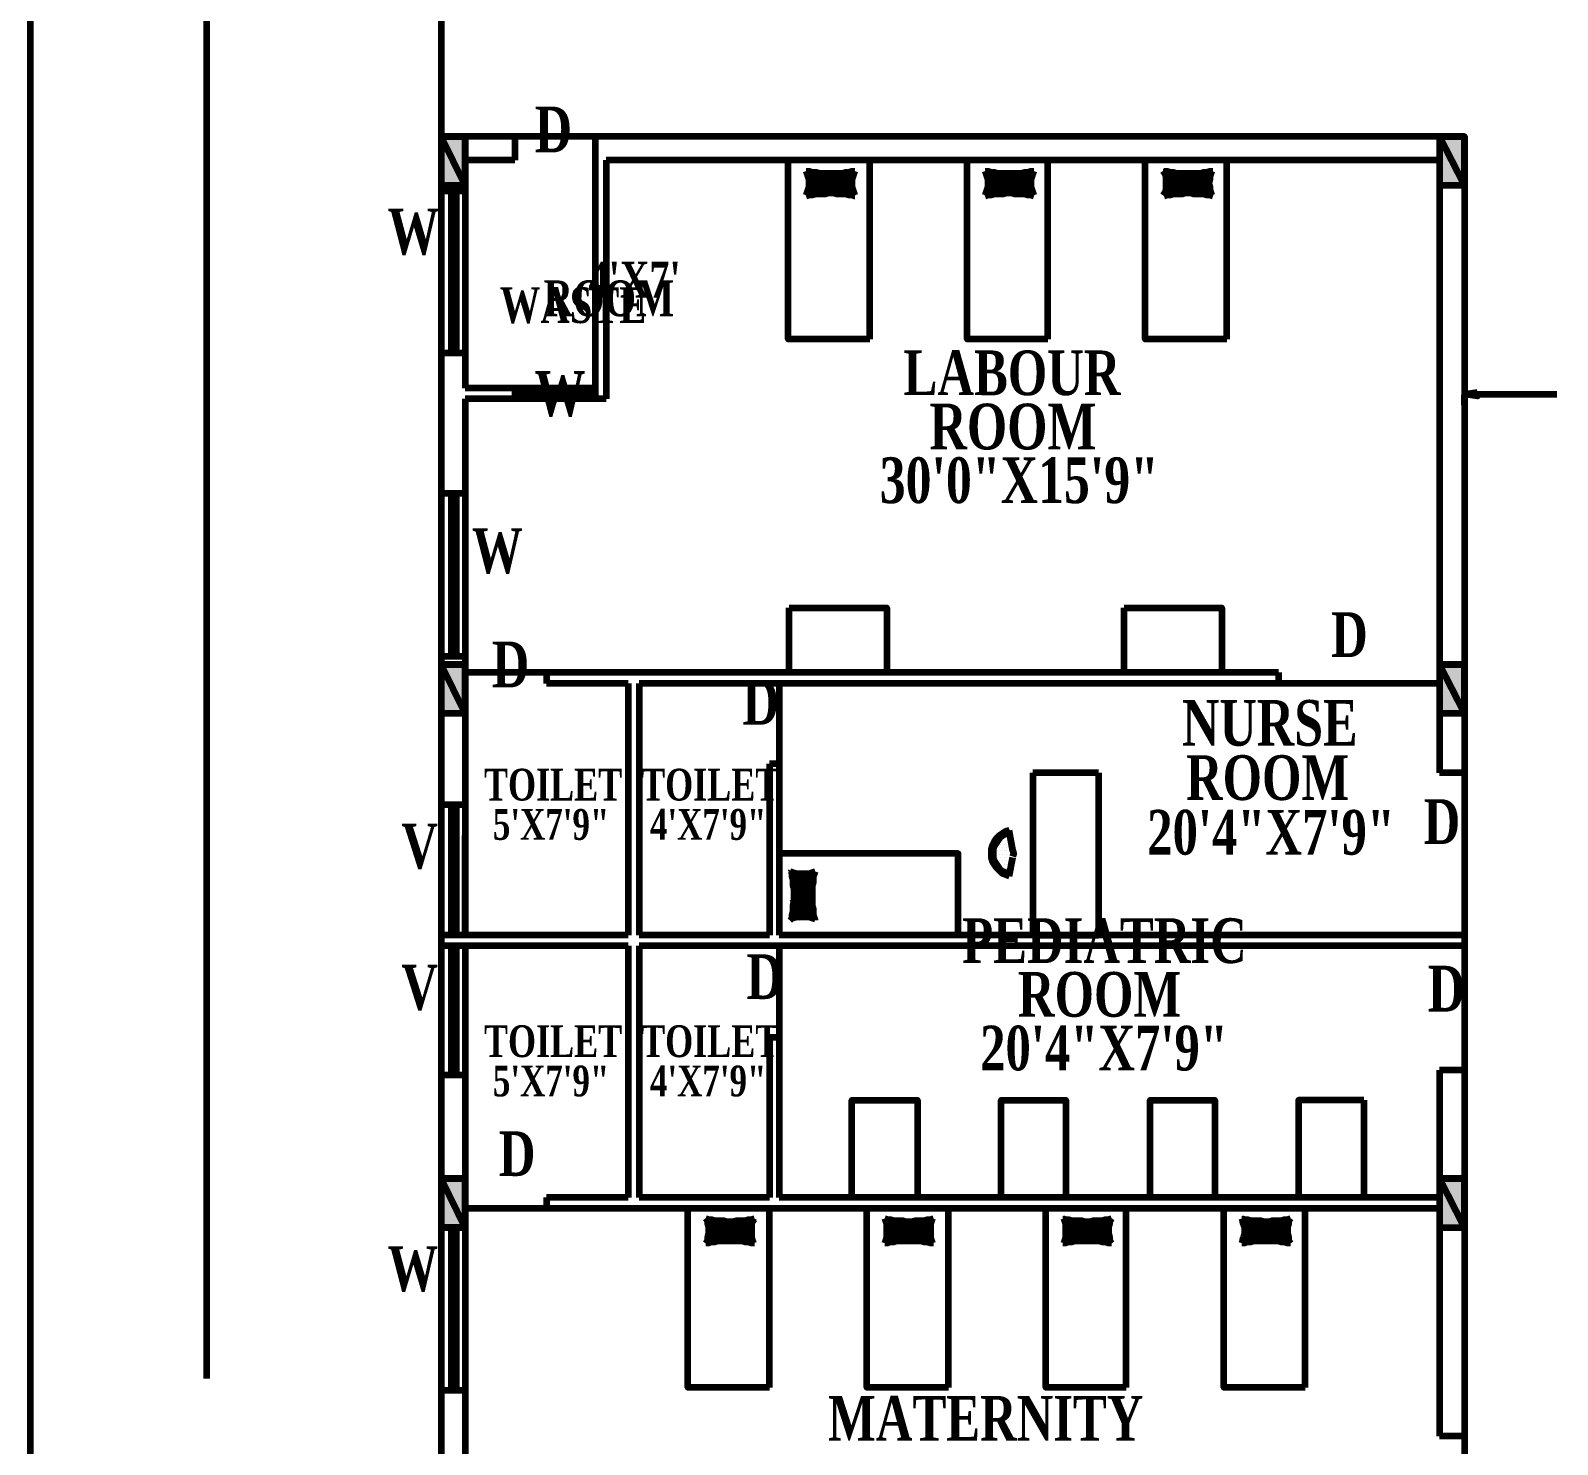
# Model space of a CAD drawing. Header units: inches. Extents: x -171 to -23, y 25 to 224.
# Drawn here: x -170.76 to -123.85, y 135.39 to 178.83 of the extents above; entities that cross this region are included whole.
import ezdxf

# ---------------------------------------------------------------- set-up
doc = ezdxf.new("R2010")
doc.units = ezdxf.units.IN
doc.header["$MEASUREMENT"] = 0
for name, color, linetype, lineweight in [('H', 7, 'CONTINUOUS', 100), ('P', 250, 'CONTINUOUS', 100), ('Text', 250, 'CONTINUOUS', 100)]:
    doc.layers.add(name, color=color, linetype=linetype, lineweight=lineweight)
doc.styles.get("Standard").update_dxf_attribs({"font": 'txt', "width": 0.75})

msp = doc.modelspace()

# ---------------------------------------------------------------- hatches: boundary and pattern name
at = {"layer": 'H', "linetype": 'Continuous'}
for color, points in [(1, [(-157.414, 174.076), (-158.147, 175.573), (-158.147, 174.076), (-157.414, 174.076), (-158.147, 175.573), (-157.414, 175.573)]), (1, [(-157.414, 174.076), (-158.147, 175.573), (-158.147, 174.076), (-157.414, 174.076), (-158.147, 175.573), (-157.414, 175.573)]), (1, [(-126.712, 174.076), (-127.476, 175.573), (-127.476, 174.076), (-126.712, 174.076), (-127.476, 175.573), (-126.712, 175.573)]), (1, [(-126.712, 174.076), (-127.476, 175.573), (-127.476, 174.076), (-126.712, 174.076), (-127.476, 175.573), (-126.712, 175.573)]), (0, [(-126.315, 167.722), (-126.315, 167.6), (-126.712, 167.661)]), (1, [(-157.414, 157.855), (-158.147, 159.352), (-158.147, 157.855), (-157.414, 157.855), (-158.147, 159.352), (-157.414, 159.352)]), (1, [(-126.712, 157.855), (-127.476, 159.352), (-127.476, 157.855), (-126.712, 157.855), (-127.476, 159.352), (-126.712, 159.352)]), (1, [(-157.414, 142.061), (-158.147, 143.558), (-158.147, 142.061), (-157.414, 142.061), (-158.147, 143.558), (-157.414, 143.558)]), (1, [(-126.712, 142.061), (-127.476, 143.558), (-127.476, 142.061), (-126.712, 142.061), (-127.476, 143.558), (-126.712, 143.558)])]:
    msp.add_hatch(color=color, dxfattribs=at).paths.add_polyline_path(points)

# ---------------------------------------------------------------- linework, layer by layer
at = {"layer": 'P', "color": 0, "linetype": 'Continuous'}
for points in [[(-34.882, 224.39), (-34.882, 24.693), (-170.763, 24.693), (-170.763, 224.39)], [(-165.356, 208.566), (-165.356, 137.418)], [(-158.147, 195.43), (-158.147, 95.169)], [(-126.712, 175.573), (-158.147, 175.573)], [(-155.886, 175.573), (-155.886, 174.84)], [(-153.412, 175.573), (-153.412, 167.844)], [(-126.712, 175.573), (-126.712, 124.098), (-126.712, 95.169)], [(-155.886, 174.84), (-157.414, 174.84)], [(-157.414, 174.84), (-157.414, 167.844)], [(-127.476, 174.84), (-153.076, 174.84)], [(-153.076, 174.84), (-153.076, 167.508)], [(-144.98, 169.341), (-147.485, 169.341), (-147.485, 174.84)], [(-144.98, 169.341), (-144.98, 174.84)], [(-139.512, 169.341), (-141.986, 169.341), (-141.986, 174.84)], [(-139.512, 169.341), (-139.512, 174.84)], [(-134.013, 169.341), (-136.518, 169.341), (-136.518, 174.84)], [(-134.013, 169.341), (-134.013, 174.84)], [(-127.476, 174.84), (-127.476, 156.022)], [(-146.935, 173.771), (-146.905, 173.862), (-146.874, 173.954), (-146.844, 174.046), (-146.844, 174.137), (-146.844, 174.229), (-146.874, 174.321), (-146.905, 174.412), (-146.935, 174.504)], [(-146.935, 174.504), (-146.844, 174.504), (-146.752, 174.473), (-146.63, 174.473), (-146.538, 174.443), (-146.447, 174.443), (-146.355, 174.443), (-146.263, 174.443), (-146.172, 174.443), (-146.08, 174.443), (-145.988, 174.443), (-145.897, 174.443), (-145.805, 174.443), (-145.713, 174.473), (-145.622, 174.473), (-145.53, 174.504), (-145.438, 174.504)], [(-146.905, 174.473), (-146.935, 174.473)], [(-146.263, 174.412), (-146.905, 173.74)], [(-146.538, 174.443), (-146.874, 174.107)], [(-146.66, 174.443), (-146.874, 174.229)], [(-146.813, 174.443), (-146.874, 174.382)], [(-146.416, 174.412), (-146.874, 173.954)], [(-146.111, 174.412), (-146.722, 173.771)], [(-145.958, 174.412), (-146.569, 173.801)], [(-145.775, 174.443), (-146.416, 173.832)], [(-145.622, 174.443), (-146.263, 173.832)], [(-145.438, 174.473), (-146.111, 173.832)], [(-145.5, 174.29), (-145.958, 173.832)], [(-145.53, 174.107), (-145.836, 173.832)], [(-145.438, 174.504), (-145.469, 174.412), (-145.5, 174.321), (-145.53, 174.229), (-145.53, 174.137), (-145.53, 174.046), (-145.5, 173.954), (-145.469, 173.862), (-145.438, 173.771)], [(-141.437, 173.771), (-141.406, 173.862), (-141.376, 173.954), (-141.345, 174.046), (-141.345, 174.137), (-141.345, 174.229), (-141.376, 174.321), (-141.406, 174.412), (-141.437, 174.504)], [(-141.437, 174.504), (-141.345, 174.504), (-141.253, 174.473), (-141.162, 174.473), (-141.07, 174.443), (-140.978, 174.443), (-140.887, 174.443), (-140.795, 174.443), (-140.703, 174.443), (-140.612, 174.443), (-140.52, 174.443), (-140.428, 174.443), (-140.306, 174.443), (-140.215, 174.473), (-140.123, 174.473), (-140.031, 174.504), (-139.94, 174.504)], [(-141.437, 174.473), (-141.437, 174.473)], [(-140.765, 174.412), (-141.437, 173.74)], [(-141.314, 174.443), (-141.406, 174.382)], [(-141.039, 174.443), (-141.376, 174.107)], [(-141.162, 174.443), (-141.376, 174.229)], [(-140.917, 174.412), (-141.376, 173.954)], [(-140.612, 174.412), (-141.253, 173.771)], [(-140.459, 174.412), (-141.07, 173.801)], [(-140.306, 174.443), (-140.917, 173.832)], [(-140.123, 174.443), (-140.765, 173.832)], [(-139.97, 174.473), (-140.612, 173.832)], [(-140.031, 174.29), (-140.49, 173.832)], [(-140.062, 174.107), (-140.337, 173.832)], [(-139.94, 174.504), (-139.97, 174.412), (-140.001, 174.321), (-140.031, 174.229), (-140.031, 174.137), (-140.031, 174.046), (-140.001, 173.954), (-139.97, 173.862), (-139.94, 173.771)], [(-135.968, 173.771), (-135.907, 173.862), (-135.877, 173.954), (-135.877, 174.046), (-135.877, 174.137), (-135.877, 174.229), (-135.877, 174.321), (-135.907, 174.412), (-135.968, 174.504)], [(-135.938, 174.473), (-135.968, 174.473)], [(-135.938, 174.504), (-135.846, 174.504), (-135.755, 174.473), (-135.663, 174.473), (-135.571, 174.443), (-135.48, 174.443), (-135.388, 174.443), (-135.296, 174.443), (-135.205, 174.443), (-135.113, 174.443), (-135.021, 174.443), (-134.93, 174.443), (-134.808, 174.443), (-134.716, 174.473), (-134.624, 174.473), (-134.533, 174.504), (-134.441, 174.504)], [(-135.266, 174.412), (-135.938, 173.74)], [(-135.816, 174.443), (-135.907, 174.382)], [(-135.571, 174.443), (-135.877, 174.107)], [(-135.693, 174.443), (-135.877, 174.229)], [(-135.418, 174.412), (-135.877, 173.954)], [(-135.144, 174.412), (-135.755, 173.771)], [(-134.991, 174.412), (-135.571, 173.801)], [(-134.808, 174.443), (-135.418, 173.832)], [(-134.624, 174.443), (-135.266, 173.832)], [(-134.471, 174.473), (-135.113, 173.832)], [(-134.533, 174.29), (-134.991, 173.832)], [(-134.563, 174.107), (-134.869, 173.832)], [(-134.471, 174.504), (-134.502, 174.412), (-134.533, 174.321), (-134.533, 174.229), (-134.563, 174.137), (-134.533, 174.046), (-134.533, 173.954), (-134.502, 173.862), (-134.471, 173.771)], [(-157.414, 173.893), (-158.147, 173.893)], [(-157.841, 173.893), (-157.841, 168.913)], [(-157.689, 173.893), (-157.689, 168.913)], [(-157.414, 173.893), (-157.414, 173.74)], [(-145.438, 173.74), (-145.53, 173.771), (-145.622, 173.771), (-145.713, 173.801), (-145.805, 173.801), (-145.897, 173.801), (-145.988, 173.801), (-146.08, 173.832), (-146.172, 173.832), (-146.263, 173.832), (-146.355, 173.801), (-146.447, 173.801), (-146.538, 173.801), (-146.63, 173.801), (-146.752, 173.771), (-146.844, 173.771), (-146.935, 173.74)], [(-145.53, 173.985), (-145.713, 173.801)], [(-145.469, 173.862), (-145.561, 173.771)], [(-145.438, 173.74), (-145.469, 173.74)], [(-139.94, 173.74), (-140.031, 173.771), (-140.123, 173.771), (-140.215, 173.801), (-140.306, 173.801), (-140.428, 173.801), (-140.52, 173.801), (-140.612, 173.832), (-140.703, 173.832), (-140.795, 173.832), (-140.887, 173.801), (-140.978, 173.801), (-141.07, 173.801), (-141.162, 173.801), (-141.253, 173.771), (-141.345, 173.771), (-141.437, 173.74)], [(-140.031, 173.985), (-140.215, 173.801)], [(-140.001, 173.862), (-140.092, 173.771)], [(-139.97, 173.74), (-139.97, 173.74)], [(-134.441, 173.74), (-134.533, 173.771), (-134.624, 173.771), (-134.716, 173.801), (-134.808, 173.801), (-134.93, 173.801), (-135.021, 173.801), (-135.113, 173.832), (-135.205, 173.832), (-135.296, 173.832), (-135.388, 173.801), (-135.48, 173.801), (-135.571, 173.801), (-135.663, 173.801), (-135.755, 173.771), (-135.846, 173.771), (-135.938, 173.74)], [(-134.563, 173.985), (-134.716, 173.801)], [(-134.502, 173.862), (-134.594, 173.771)], [(-134.471, 173.74), (-134.471, 173.74)], [(-157.414, 168.913), (-158.147, 168.913)], [(-153.412, 167.844), (-157.414, 167.844)], [(-153.076, 167.508), (-157.414, 167.508)], [(-157.414, 167.508), (-157.414, 159.107)], [(-155.886, 167.844), (-155.886, 167.508)], [(-155.886, 167.692), (-153.412, 167.692)], [(-155.886, 167.63), (-153.412, 167.63)], [(-153.412, 167.844), (-153.412, 167.508)], [(-126.315, 167.722), (-126.315, 167.6), (-126.712, 167.661), (-126.315, 167.722)], [(-126.712, 167.325), (-126.712, 167.63)], [(-126.315, 167.661), (-123.871, 167.661)], [(-157.414, 164.606), (-158.147, 164.606)], [(-157.841, 164.606), (-157.841, 159.596)], [(-157.689, 164.606), (-157.689, 159.596)], [(-157.414, 164.606), (-157.414, 164.423)], [(-147.455, 161.093), (-144.461, 161.093), (-144.461, 159.107), (-147.455, 159.107), (-147.455, 161.093)], [(-137.16, 161.093), (-134.166, 161.093), (-134.166, 159.107), (-137.16, 159.107), (-137.16, 161.093)], [(-157.414, 159.596), (-158.147, 159.596)], [(-132.425, 159.107), (-157.414, 159.107)], [(-157.414, 159.107), (-157.414, 151.042), (-157.414, 154.097)], [(-154.909, 159.107), (-154.909, 158.771)], [(-132.425, 159.107), (-132.425, 158.771)], [(-152.404, 158.771), (-154.909, 158.771)], [(-152.404, 158.771), (-152.404, 151.042)], [(-127.476, 158.771), (-139.268, 158.771), (-147.76, 158.771), (-152.068, 158.771)], [(-152.068, 158.771), (-152.068, 151.042)], [(-147.76, 158.771), (-147.76, 151.042)], [(-147.76, 156.297), (-148.066, 156.297)], [(-148.066, 156.297), (-148.066, 151.042)], [(-139.97, 156.022), (-139.97, 151.042), (-137.954, 151.042)], [(-137.954, 156.022), (-139.97, 156.022)], [(-137.954, 156.022), (-137.954, 151.042)], [(-126.712, 156.022), (-127.476, 156.022)], [(-157.414, 155.044), (-158.147, 155.044)], [(-157.841, 155.044), (-157.841, 151.042)], [(-157.689, 155.044), (-157.689, 151.042)], [(-157.414, 155.044), (-157.414, 154.861)], [(-140.703, 154.25), (-140.826, 154.22), (-140.917, 154.158), (-141.009, 154.097), (-141.101, 154.006), (-141.162, 153.914), (-141.223, 153.792), (-141.253, 153.67), (-141.253, 153.547), (-141.253, 153.425), (-141.223, 153.303), (-141.162, 153.211), (-141.101, 153.12), (-141.009, 153.028), (-140.917, 152.936), (-140.826, 152.906), (-140.703, 152.845)], [(-140.673, 154.189), (-140.795, 154.158), (-140.887, 154.097), (-140.978, 154.036), (-141.039, 153.945), (-141.101, 153.853), (-141.162, 153.761), (-141.192, 153.67), (-141.192, 153.547), (-141.192, 153.425), (-141.162, 153.334), (-141.101, 153.242), (-141.039, 153.15), (-140.978, 153.059), (-140.887, 152.998), (-140.795, 152.967), (-140.673, 152.906)], [(-141.009, 153.945), (-141.009, 153.945)], [(-140.917, 153.945), (-140.917, 153.945)], [(-140.856, 154.036), (-140.856, 154.036)], [(-140.795, 153.945), (-140.795, 153.945)], [(-140.765, 154.036), (-140.765, 154.036)], [(-140.581, 153.639), (-140.703, 154.25)], [(-140.703, 154.158), (-140.703, 154.158)], [(-140.703, 153.945), (-140.703, 153.945)], [(-142.261, 151.042), (-142.261, 153.547), (-147.76, 153.547)], [(-141.162, 153.639), (-141.162, 153.639)], [(-141.162, 153.425), (-141.162, 153.425)], [(-141.131, 153.731), (-141.131, 153.731)], [(-141.131, 153.517), (-141.131, 153.517)], [(-141.07, 153.822), (-141.07, 153.822)], [(-141.07, 153.639), (-141.07, 153.639)], [(-141.07, 153.425), (-141.07, 153.425)], [(-141.009, 153.731), (-141.009, 153.731)], [(-141.009, 153.517), (-141.009, 153.517)], [(-140.978, 153.822), (-140.978, 153.822)], [(-140.978, 153.639), (-140.978, 153.639)], [(-140.978, 153.425), (-140.978, 153.425)], [(-140.917, 153.731), (-140.917, 153.731)], [(-140.917, 153.517), (-140.917, 153.517)], [(-140.856, 153.822), (-140.856, 153.822)], [(-140.856, 153.639), (-140.856, 153.639)], [(-140.856, 153.425), (-140.856, 153.425)], [(-140.795, 153.731), (-140.795, 153.731)], [(-140.795, 153.517), (-140.795, 153.517)], [(-140.765, 153.822), (-140.765, 153.822)], [(-140.765, 153.639), (-140.765, 153.639)], [(-140.765, 153.425), (-140.765, 153.425)], [(-140.703, 153.731), (-140.703, 153.731)], [(-140.703, 153.517), (-140.703, 153.517)], [(-140.703, 152.845), (-140.581, 153.425)], [(-140.642, 153.822), (-140.642, 153.822)], [(-140.642, 153.639), (-140.642, 153.639)], [(-140.642, 153.425), (-140.642, 153.425)], [(-140.612, 153.731), (-140.612, 153.731)], [(-140.612, 153.517), (-140.612, 153.517)], [(-140.581, 153.456), (-140.551, 153.547), (-140.581, 153.67)], [(-147.424, 152.967), (-147.394, 152.998)], [(-147.424, 152.998), (-147.333, 152.967), (-147.21, 152.936), (-147.119, 152.936), (-147.027, 152.936), (-146.935, 152.936), (-146.844, 152.936), (-146.752, 152.967), (-146.66, 152.998)], [(-147.394, 151.501), (-147.363, 151.592), (-147.363, 151.684), (-147.333, 151.776), (-147.333, 151.867), (-147.333, 151.959), (-147.302, 152.081), (-147.302, 152.173), (-147.302, 152.264), (-147.302, 152.356), (-147.302, 152.448), (-147.333, 152.539), (-147.333, 152.631), (-147.333, 152.723), (-147.363, 152.814), (-147.363, 152.906), (-147.394, 152.998)], [(-147.394, 152.845), (-147.271, 152.936)], [(-147.363, 152.448), (-146.874, 152.936)], [(-147.363, 152.6), (-147.027, 152.936)], [(-147.363, 152.723), (-147.18, 152.936)], [(-147.333, 152.295), (-146.66, 152.967)], [(-146.66, 152.998), (-146.691, 152.906), (-146.722, 152.814), (-146.722, 152.723), (-146.722, 152.631), (-146.752, 152.539), (-146.752, 152.448), (-146.752, 152.356), (-146.752, 152.264), (-146.752, 152.173), (-146.752, 152.081), (-146.752, 151.959), (-146.722, 151.867), (-146.722, 151.776), (-146.722, 151.684), (-146.691, 151.592), (-146.66, 151.501)], [(-141.131, 153.334), (-141.131, 153.334)], [(-141.07, 153.211), (-141.07, 153.211)], [(-141.009, 153.334), (-141.009, 153.334)], [(-141.009, 153.089), (-141.009, 153.089)], [(-140.978, 153.211), (-140.978, 153.211)], [(-140.917, 153.334), (-140.917, 153.334)], [(-140.917, 153.089), (-140.917, 153.089)], [(-140.856, 153.211), (-140.856, 153.211)], [(-140.856, 152.998), (-140.856, 152.998)], [(-140.795, 153.334), (-140.795, 153.334)], [(-140.795, 153.089), (-140.795, 153.089)], [(-140.765, 153.211), (-140.765, 153.211)], [(-140.765, 152.998), (-140.765, 152.998)], [(-140.703, 153.334), (-140.703, 153.334)], [(-140.703, 153.089), (-140.703, 153.089)], [(-140.642, 153.211), (-140.642, 153.211)], [(-147.363, 152.02), (-146.722, 152.631)], [(-147.333, 152.173), (-146.722, 152.784)], [(-147.424, 151.501), (-146.752, 152.173)], [(-147.363, 151.837), (-146.752, 152.448)], [(-147.363, 151.684), (-146.752, 152.295)], [(-147.21, 151.562), (-146.752, 152.02)], [(-146.66, 151.531), (-146.752, 151.562), (-146.844, 151.592), (-146.935, 151.592), (-147.027, 151.592), (-147.119, 151.592), (-147.21, 151.592), (-147.333, 151.562), (-147.424, 151.531)], [(-147.058, 151.592), (-146.722, 151.898)], [(-146.905, 151.592), (-146.722, 151.745)], [(-146.783, 151.531), (-146.691, 151.623)], [(-146.66, 151.501), (-146.66, 151.531)], [(-157.414, 151.042), (-158.147, 151.042)], [(-157.414, 150.706), (-158.147, 150.706)], [(-157.841, 150.706), (-157.841, 146.735)], [(-157.689, 150.706), (-157.689, 146.735)], [(-152.404, 151.042), (-157.414, 151.042)], [(-152.404, 150.706), (-157.414, 150.706)], [(-157.414, 150.706), (-157.414, 106.808)], [(-157.414, 150.706), (-157.414, 150.554)], [(-152.404, 150.706), (-152.404, 142.978)], [(-148.066, 151.042), (-152.068, 151.042)], [(-147.76, 150.706), (-152.068, 150.706)], [(-152.068, 150.706), (-152.068, 142.978)], [(-126.712, 151.042), (-147.76, 151.042)], [(-126.712, 150.706), (-147.76, 150.706)], [(-147.76, 150.706), (-147.76, 142.978)], [(-147.76, 147.896), (-148.066, 147.896)], [(-148.066, 147.896), (-148.066, 142.978)], [(-126.712, 146.888), (-127.476, 146.888)], [(-127.476, 146.888), (-127.476, 142.978)], [(-157.414, 146.735), (-158.147, 146.735)], [(-145.53, 142.978), (-145.53, 145.971), (-143.514, 145.971), (-143.514, 142.978)], [(-140.948, 142.978), (-140.948, 145.971), (-138.962, 145.971), (-138.962, 142.978)], [(-136.366, 142.978), (-136.366, 145.971), (-134.38, 145.971), (-134.38, 142.978)], [(-129.798, 145.971), (-131.814, 145.971), (-131.814, 142.978)], [(-129.798, 145.971), (-129.798, 142.978)], [(-127.476, 142.642), (-157.414, 142.642)], [(-152.404, 142.978), (-154.909, 142.978)], [(-154.909, 142.978), (-154.909, 142.642)], [(-148.066, 142.978), (-152.068, 142.978)], [(-148.066, 137.143), (-150.571, 137.143), (-150.571, 142.642)], [(-148.066, 137.143), (-148.066, 142.642)], [(-127.476, 142.978), (-147.76, 142.978)], [(-142.567, 137.143), (-145.072, 137.143), (-145.072, 142.642)], [(-142.567, 137.143), (-142.567, 142.642)], [(-137.099, 137.143), (-139.573, 137.143), (-139.573, 142.642)], [(-137.099, 137.143), (-137.099, 142.642)], [(-131.6, 137.143), (-134.105, 137.143), (-134.105, 142.642)], [(-131.6, 137.143), (-131.6, 142.642)], [(-127.476, 142.642), (-127.476, 135.646)], [(-150.021, 141.572), (-149.96, 141.664), (-149.96, 141.756), (-149.929, 141.878), (-149.929, 141.969), (-149.929, 142.061), (-149.96, 142.153), (-149.96, 142.244), (-150.021, 142.336)], [(-150.021, 142.336), (-149.929, 142.305), (-149.838, 142.305), (-149.746, 142.275), (-149.654, 142.275), (-149.563, 142.275), (-149.471, 142.275), (-149.379, 142.244), (-149.288, 142.244), (-149.196, 142.244), (-149.074, 142.275), (-148.982, 142.275), (-148.891, 142.275), (-148.799, 142.275), (-148.707, 142.305), (-148.616, 142.305), (-148.524, 142.336)], [(-150.021, 142.305), (-150.021, 142.305)], [(-149.349, 142.244), (-150.021, 141.572)], [(-149.868, 142.275), (-149.99, 142.183)], [(-149.471, 142.244), (-149.96, 141.756)], [(-149.624, 142.244), (-149.96, 141.939)], [(-149.776, 142.244), (-149.96, 142.061)], [(-149.196, 142.244), (-149.838, 141.603)], [(-149.043, 142.244), (-149.654, 141.633)], [(-148.891, 142.244), (-149.501, 141.633)], [(-148.707, 142.275), (-149.349, 141.633)], [(-148.524, 142.305), (-149.196, 141.633)], [(-148.554, 142.336), (-148.585, 142.244), (-148.616, 142.153), (-148.616, 142.061), (-148.616, 141.969), (-148.616, 141.878), (-148.616, 141.756), (-148.585, 141.664), (-148.554, 141.572)], [(-144.522, 141.572), (-144.491, 141.664), (-144.461, 141.756), (-144.461, 141.878), (-144.461, 141.969), (-144.461, 142.061), (-144.461, 142.153), (-144.491, 142.244), (-144.522, 142.336)], [(-144.522, 142.336), (-144.43, 142.305), (-144.339, 142.305), (-144.247, 142.275), (-144.155, 142.275), (-144.064, 142.275), (-143.972, 142.275), (-143.881, 142.244), (-143.789, 142.244), (-143.697, 142.244), (-143.575, 142.275), (-143.483, 142.275), (-143.392, 142.275), (-143.3, 142.275), (-143.208, 142.305), (-143.117, 142.305), (-143.025, 142.336)], [(-144.522, 142.305), (-144.522, 142.305)], [(-143.881, 142.244), (-144.522, 141.572)], [(-144.4, 142.275), (-144.491, 142.183)], [(-144.003, 142.244), (-144.491, 141.756)], [(-144.125, 142.244), (-144.461, 141.939)], [(-144.278, 142.244), (-144.461, 142.061)], [(-143.728, 142.244), (-144.339, 141.603)], [(-143.575, 142.244), (-144.186, 141.633)], [(-143.392, 142.244), (-144.003, 141.633)], [(-143.239, 142.275), (-143.85, 141.633)], [(-143.056, 142.305), (-143.728, 141.633)], [(-143.056, 142.336), (-143.086, 142.244), (-143.117, 142.153), (-143.117, 142.061), (-143.117, 141.969), (-143.117, 141.878), (-143.117, 141.756), (-143.086, 141.664), (-143.056, 141.572)], [(-139.054, 142.336), (-138.962, 142.305), (-138.871, 142.305), (-138.779, 142.275), (-138.687, 142.275), (-138.596, 142.275), (-138.473, 142.275), (-138.382, 142.244), (-138.29, 142.244), (-138.198, 142.244), (-138.107, 142.275), (-138.015, 142.275), (-137.923, 142.275), (-137.832, 142.275), (-137.74, 142.305), (-137.649, 142.305), (-137.557, 142.336)], [(-139.023, 142.305), (-139.054, 142.305)], [(-139.023, 141.572), (-138.993, 141.664), (-138.962, 141.756), (-138.962, 141.878), (-138.962, 141.969), (-138.962, 142.061), (-138.962, 142.153), (-138.993, 142.244), (-139.023, 142.336)], [(-138.901, 142.275), (-139.023, 142.183)], [(-138.382, 142.244), (-139.023, 141.572)], [(-138.504, 142.244), (-138.993, 141.756)], [(-138.809, 142.244), (-138.993, 142.061)], [(-138.657, 142.244), (-138.962, 141.939)], [(-138.229, 142.244), (-138.871, 141.603)], [(-138.076, 142.244), (-138.687, 141.633)], [(-137.923, 142.244), (-138.534, 141.633)], [(-137.74, 142.275), (-138.382, 141.633)], [(-137.557, 142.305), (-138.229, 141.633)], [(-137.557, 142.336), (-137.618, 142.244), (-137.618, 142.153), (-137.649, 142.061), (-137.649, 141.969), (-137.649, 141.878), (-137.618, 141.756), (-137.618, 141.664), (-137.557, 141.572)], [(-133.555, 141.572), (-133.524, 141.664), (-133.494, 141.756), (-133.463, 141.878), (-133.463, 141.969), (-133.463, 142.061), (-133.494, 142.153), (-133.524, 142.244), (-133.555, 142.336)], [(-133.555, 142.336), (-133.463, 142.305), (-133.372, 142.305), (-133.28, 142.275), (-133.188, 142.275), (-133.097, 142.275), (-132.975, 142.275), (-132.883, 142.244), (-132.791, 142.244), (-132.7, 142.244), (-132.608, 142.275), (-132.516, 142.275), (-132.425, 142.275), (-132.333, 142.275), (-132.241, 142.305), (-132.15, 142.305), (-132.058, 142.336)], [(-133.524, 142.305), (-133.555, 142.305)], [(-132.883, 142.244), (-133.555, 141.572)], [(-133.433, 142.275), (-133.524, 142.183)], [(-133.036, 142.244), (-133.524, 141.756)], [(-133.158, 142.244), (-133.494, 141.939)], [(-133.311, 142.244), (-133.494, 142.061)], [(-132.761, 142.244), (-133.372, 141.603)], [(-132.577, 142.244), (-133.219, 141.633)], [(-132.425, 142.244), (-133.036, 141.633)], [(-132.272, 142.275), (-132.883, 141.633)], [(-132.089, 142.305), (-132.761, 141.633)], [(-132.058, 142.336), (-132.119, 142.244), (-132.119, 142.153), (-132.15, 142.061), (-132.15, 141.969), (-132.15, 141.878), (-132.119, 141.756), (-132.119, 141.664), (-132.058, 141.572)], [(-157.414, 142.061), (-158.147, 142.061)], [(-157.841, 142.061), (-157.841, 137.051)], [(-157.689, 142.061), (-157.689, 137.051)], [(-157.414, 142.061), (-157.414, 141.878)], [(-148.616, 142.092), (-149.074, 141.633)], [(-148.616, 141.939), (-148.921, 141.633)], [(-148.616, 141.786), (-148.799, 141.633)], [(-148.585, 141.695), (-148.677, 141.603)], [(-143.117, 142.092), (-143.575, 141.633)], [(-143.117, 141.939), (-143.422, 141.633)], [(-143.117, 141.786), (-143.3, 141.633)], [(-143.086, 141.695), (-143.178, 141.603)], [(-137.618, 142.092), (-138.076, 141.633)], [(-137.649, 141.939), (-137.954, 141.633)], [(-137.618, 141.786), (-137.832, 141.633)], [(-137.618, 141.695), (-137.71, 141.603)], [(-132.15, 142.092), (-132.577, 141.633)], [(-132.15, 141.939), (-132.455, 141.633)], [(-132.15, 141.786), (-132.333, 141.633)], [(-132.119, 141.695), (-132.211, 141.603)], [(-148.524, 141.572), (-148.616, 141.572), (-148.707, 141.603), (-148.799, 141.603), (-148.891, 141.633), (-148.982, 141.633), (-149.074, 141.633), (-149.196, 141.633), (-149.288, 141.633), (-149.379, 141.633), (-149.471, 141.633), (-149.563, 141.633), (-149.654, 141.633), (-149.746, 141.603), (-149.838, 141.603), (-149.929, 141.572), (-150.021, 141.572)], [(-148.524, 141.572), (-148.524, 141.572)], [(-143.025, 141.572), (-143.117, 141.572), (-143.208, 141.603), (-143.3, 141.603), (-143.392, 141.633), (-143.483, 141.633), (-143.575, 141.633), (-143.697, 141.633), (-143.789, 141.633), (-143.881, 141.633), (-143.972, 141.633), (-144.064, 141.633), (-144.155, 141.633), (-144.247, 141.603), (-144.339, 141.603), (-144.43, 141.572), (-144.522, 141.572)], [(-143.056, 141.572), (-143.056, 141.572)], [(-137.557, 141.572), (-137.649, 141.572), (-137.74, 141.603), (-137.832, 141.603), (-137.923, 141.633), (-138.015, 141.633), (-138.107, 141.633), (-138.198, 141.633), (-138.29, 141.633), (-138.382, 141.633), (-138.504, 141.633), (-138.596, 141.633), (-138.687, 141.633), (-138.779, 141.603), (-138.871, 141.603), (-138.962, 141.572), (-139.054, 141.572)], [(-137.557, 141.572), (-137.557, 141.572)], [(-132.058, 141.572), (-132.15, 141.572), (-132.241, 141.603), (-132.333, 141.603), (-132.425, 141.633), (-132.516, 141.633), (-132.608, 141.633), (-132.7, 141.633), (-132.791, 141.633), (-132.883, 141.633), (-133.005, 141.633), (-133.097, 141.633), (-133.188, 141.633), (-133.28, 141.603), (-133.372, 141.603), (-133.463, 141.572), (-133.555, 141.572)], [(-132.089, 141.572), (-132.089, 141.572)], [(-157.414, 137.051), (-158.147, 137.051)], [(-126.712, 135.646), (-127.476, 135.646)]]:
    msp.add_lwpolyline(points, dxfattribs=at)
at = {"layer": 'P', "color": 1, "linetype": 'Continuous'}
for points in [[(-158.147, 174.076), (-157.414, 174.076), (-158.147, 175.573), (-158.147, 174.076)], [(-157.414, 174.076), (-158.147, 175.573), (-157.414, 175.573), (-157.414, 174.076)], [(-157.414, 175.573), (-158.147, 175.573), (-158.147, 174.076), (-157.414, 174.076), (-157.414, 175.573)], [(-158.147, 174.076), (-157.414, 174.076), (-158.147, 175.573), (-158.147, 174.076)], [(-157.414, 174.076), (-158.147, 175.573), (-157.414, 175.573), (-157.414, 174.076)], [(-157.414, 175.573), (-158.147, 175.573), (-158.147, 174.076), (-157.414, 174.076), (-157.414, 175.573)], [(-127.476, 174.076), (-126.712, 174.076), (-127.476, 175.573), (-127.476, 174.076)], [(-126.712, 174.076), (-127.476, 175.573), (-126.712, 175.573), (-126.712, 174.076)], [(-126.712, 175.573), (-127.476, 175.573), (-127.476, 174.076), (-126.712, 174.076), (-126.712, 175.573)], [(-127.476, 174.076), (-126.712, 174.076), (-127.476, 175.573), (-127.476, 174.076)], [(-126.712, 174.076), (-127.476, 175.573), (-126.712, 175.573), (-126.712, 174.076)], [(-126.712, 175.573), (-127.476, 175.573), (-127.476, 174.076), (-126.712, 174.076), (-126.712, 175.573)], [(-158.147, 157.855), (-157.414, 157.855), (-158.147, 159.352), (-158.147, 157.855)], [(-157.414, 157.855), (-158.147, 159.352), (-157.414, 159.352), (-157.414, 157.855)], [(-157.414, 159.352), (-158.147, 159.352), (-158.147, 157.855), (-157.414, 157.855), (-157.414, 159.352)], [(-127.476, 157.855), (-126.712, 157.855), (-127.476, 159.352), (-127.476, 157.855)], [(-126.712, 157.855), (-127.476, 159.352), (-126.712, 159.352), (-126.712, 157.855)], [(-126.712, 159.352), (-127.476, 159.352), (-127.476, 157.855), (-126.712, 157.855), (-126.712, 159.352)], [(-158.147, 142.061), (-157.414, 142.061), (-158.147, 143.558), (-158.147, 142.061)], [(-157.414, 142.061), (-158.147, 143.558), (-157.414, 143.558), (-157.414, 142.061)], [(-157.414, 143.558), (-158.147, 143.558), (-158.147, 142.061), (-157.414, 142.061), (-157.414, 143.558)], [(-127.476, 143.558), (-127.476, 142.061)], [(-127.476, 142.061), (-126.712, 142.061), (-127.476, 143.558), (-127.476, 142.061)], [(-126.712, 142.061), (-127.476, 143.558), (-126.712, 143.558), (-126.712, 142.061)], [(-126.712, 143.558), (-127.476, 143.558), (-127.476, 142.061), (-126.712, 142.061), (-126.712, 143.558)]]:
    msp.add_lwpolyline(points, dxfattribs=at)

# ---------------------------------------------------------------- texts
at = {"layer": 'Text', "color": 0, "linetype": 'Continuous', "attachment_point": 4}
for s, insert, char_height, width in [('{\\fTimes|b1|i0|c1|p15;D}', (-155.275, 175.787), 1.40524, 1.49689), ('{\\fTimes|b1|i0|c1|p15;W}', (-159.796, 172.64), 1.40524, 1.46634), ("{\\fTimes|b1|i0|c1|p15;4'X7'}", (-153.626, 171.174), 1.09976, 5.92647), ('{\\fTimes|b1|i0|c1|p15;WASTE}', (-156.344, 170.38), 1.09976, 5.95702), ('{\\fTimes|b1|i0|c1|p15;ROOM}', (-155, 170.594), 1.09976, 4.76561), ('{\\fTimes|b1|i0|c1|p15;LABOUR}', (-143.942, 168.303), 1.3747, 8.8286), ('{\\fTimes|b1|i0|c1|p15;W}', (-155.275, 167.661), 1.3747, 1.49689), ('{\\fTimes|b1|i0|c1|p15;ROOM}', (-143.147, 166.653), 1.40524, 5.89592), ('{\\fTimes|b1|i0|c1|p15;30\'0"X15\'9"}', (-144.675, 165.003), 1.40524, 16.19086), ('{\\fTimes|b1|i0|c1|p15;W}', (-157.2, 162.834), 1.3747, 1.46634), ('{\\fTimes|b1|i0|c1|p15;D}', (-130.806, 160.268), 1.3747, 1.46634), ('{\\fTimes|b1|i0|c1|p15;D}', (-156.589, 159.352), 1.40524, 1.46634), ('{\\fTimes|b1|i0|c1|p15;D}', (-148.891, 158.191), 1.3747, 1.46634), ('{\\fTimes|b1|i0|c1|p15;NURSE}', (-135.388, 157.549), 1.40524, 7.39281), ('{\\fTimes|b1|i0|c1|p15;ROOM}', (-135.266, 155.869), 1.3747, 5.89592), ('{\\fTimes|b1|i0|c1|p15;TOILET}', (-156.833, 155.655), 0.97756, 6.3236), ('{\\fTimes|b1|i0|c1|p15;TOILET}', (-152.006, 155.655), 0.97756, 6.3236), ('{\\fTimes|b1|i0|c1|p15;5\'X7\'9"}', (-156.558, 154.433), 0.94701, 7.39281), ('{\\fTimes|b1|i0|c1|p15;4\'X7\'9"}', (-151.732, 154.433), 0.94701, 7.39281), ('{\\fTimes|b1|i0|c1|p15;20\'4"X7\'9"}', (-136.457, 154.189), 1.3747, 14.72452), ('{\\fTimes|b1|i0|c1|p15;D}', (-127.965, 154.525), 1.3747, 1.46634), ('{\\fTimes|b1|i0|c1|p15;V}', (-159.369, 153.761), 1.3747, 1.46634), ('{\\fTimes|b1|i0|c1|p15;PEDIATRIC}', (-142.139, 150.859), 1.3747, 13.25818), ('{\\fTimes|b1|i0|c1|p15;V}', (-159.369, 149.423), 1.3747, 1.46634), ('{\\fTimes|b1|i0|c1|p15;D}', (-148.768, 149.759), 1.3747, 1.46634), ('{\\fTimes|b1|i0|c1|p15;ROOM}', (-140.428, 149.21), 1.3747, 5.89592), ('{\\fTimes|b1|i0|c1|p15;D}', (-127.842, 149.393), 1.40524, 1.49689), ('{\\fTimes|b1|i0|c1|p15;TOILET}', (-156.833, 147.774), 0.97756, 6.3236), ('{\\fTimes|b1|i0|c1|p15;TOILET}', (-152.006, 147.774), 0.97756, 6.3236), ('{\\fTimes|b1|i0|c1|p15;20\'4"X7\'9"}', (-141.589, 147.56), 1.3747, 14.72452), ('{\\fTimes|b1|i0|c1|p15;5\'X7\'9"}', (-156.558, 146.552), 0.94701, 7.39281), ('{\\fTimes|b1|i0|c1|p15;4\'X7\'9"}', (-151.732, 146.552), 0.94701, 7.39281), ('{\\fTimes|b1|i0|c1|p15;D}', (-156.375, 144.322), 1.3747, 1.46634), ('{\\fTimes|b1|i0|c1|p15;W}', (-159.796, 140.778), 1.3747, 1.46634), ('{\\fTimes|b1|i0|c1|p15;MATERNITY}', (-146.263, 136.196), 1.3747, 13.25818)]:
    msp.add_mtext(s, dxfattribs=dict(at, insert=insert, char_height=char_height, width=width))

doc.saveas('drawing.dxf')
